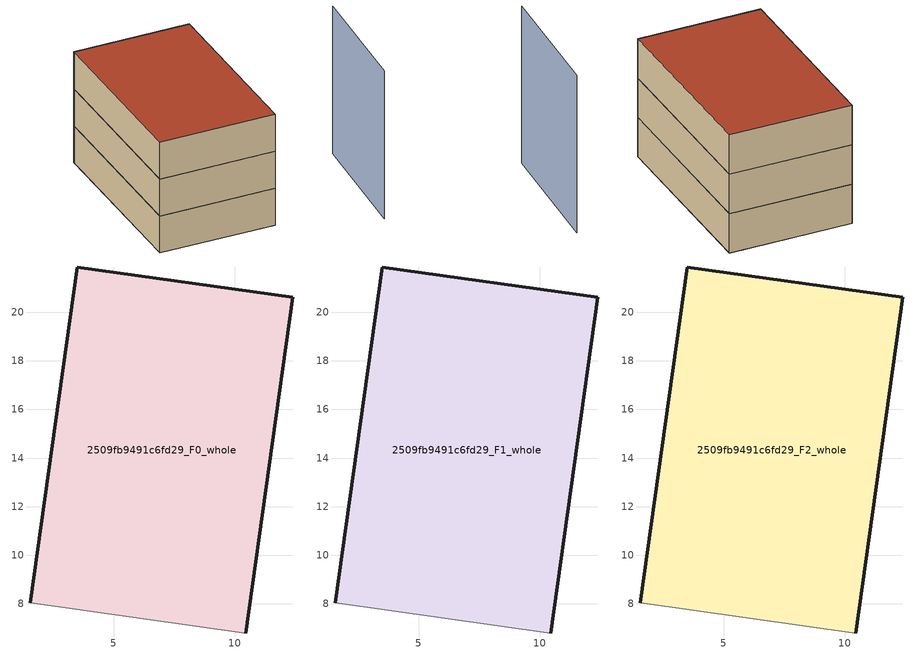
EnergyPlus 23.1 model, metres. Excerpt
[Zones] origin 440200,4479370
2509fb9491c6fd29_F0_whole
 floor ground (EU_floor_Construction): 10.45,6.8 12.39,20.62 3.51,21.87 1.57,8.04 z0
 wall outside (EU_wall_Construction): 1.57,8.04 3.51,21.87 12.39,20.62 10.45,6.8 z0:3
 wall adiabatic (EU_wall_Construction): 10.45,6.8 1.57,8.04 z0:3
2509fb9491c6fd29_F1_whole
 floor to 2509fb9491c6fd29_F0_whole (EU_floor_Construction): 10.44,6.8 12.38,20.62 3.51,21.87 1.56,8.04 z3
 wall outside (EU_wall_Construction): 1.57,8.04 3.51,21.87 12.39,20.62 10.45,6.8 z3:6
 wall adiabatic (EU_wall_Construction): 10.45,6.8 1.57,8.04 z3:6
2509fb9491c6fd29_F2_whole
 floor to 2509fb9491c6fd29_F1_whole (EU_floor_Construction): 10.44,6.8 12.38,20.62 3.51,21.87 1.56,8.04 z6
 wall outside (EU_wall_Construction): 1.57,8.04 3.51,21.87 12.39,20.62 10.45,6.8 z6:9
 wall adiabatic (EU_wall_Construction): 10.45,6.8 1.57,8.04 z6:9
 roof outside (EU_roof_Construction): 12.39,20.62 10.45,6.8 1.57,8.04 3.51,21.87 z9
shading: 17.29,3.31 19.28,12.84 z0:12
[Building]
EU S2 Campaign: North Axis=0; Terrain=City; Solar Distribution=FullExterior
[Site:Location]
Madrid: Latitude=40.5; Longitude=-3.5; Time Zone=1; Elevation=609
[SizingPeriod:WeatherFileDays]
AnnualSizingPeriod: Begin Month=1; Begin Day of Month=1; End Month=12; End Day of Month=31; Day of Week for Start Day=Monday; Use Weather File Daylight Saving Period=No; Use Weather File Rain and Snow Indicators=No
[MATERIAL]
EU_InternalMass_Material: Roughness=MediumRough; Thickness=0.1; Conductivity=1; Density=1800; Specific Heat=900; Thermal Absorptance=0.9; Solar Absorptance=0.7; Visible Absorptance=0.7
[MATERIAL:NOMASS] Roughness=MediumRough; Thermal Absorptance=0.9; Solar Absorptance=0.7; Visible Absorptance=0.7
Name | Thermal Resistance
EU_wall_NoMass | 0.609216
EU_roof_NoMass | 0.513268
EU_floor_NoMass | 0.568163
[CONSTRUCTION]
EU_wall_Construction: EU_wall_NoMass
EU_roof_Construction: EU_roof_NoMass
EU_floor_Construction: EU_floor_NoMass
EU_InternalMass_Construction: EU_InternalMass_Material
[ZONE] Type=1; Multiplier=1; Ceiling Height=autocalculate; Volume=375.264; Floor Area=autocalculate; Part of Total Floor Area=Yes
2509fb9491c6fd29_F0_whole; 2509fb9491c6fd29_F1_whole; 2509fb9491c6fd29_F2_whole
[INTERNALMASS] Construction=EU_InternalMass_Construction; Surface Area=125.088
Name | Zone or ZoneList
2509fb9491c6fd29_F0_whole_EU_InternalMass | 2509fb9491c6fd29_F0_whole
2509fb9491c6fd29_F1_whole_EU_InternalMass | 2509fb9491c6fd29_F1_whole
2509fb9491c6fd29_F2_whole_EU_InternalMass | 2509fb9491c6fd29_F2_whole
[OTHEREQUIPMENT] Fuel Type=Electricity; Design Level Calculation Method=Watts/Area; Power per Zone Floor Area=1; Fraction Latent=0; Fraction Radiant=0; Fraction Lost=0; Carbon Dioxide Generation Rate=0; EndUse Subcategory=EU_Step8_InternalGains
Name | Zone or ZoneList or Space or SpaceList | Schedule
EU_Step8_InternalGain_2509fb9491c6fd29_F0_whole_f000 | 2509fb9491c6fd29_F0_whole | EU_Step8_GainSchedule_2509fb9491c6fd29_F0_whole_f000
EU_Step8_InternalGain_2509fb9491c6fd29_F1_whole_f000 | 2509fb9491c6fd29_F1_whole | EU_Step8_GainSchedule_2509fb9491c6fd29_F1_whole_f000
EU_Step8_InternalGain_2509fb9491c6fd29_F2_whole_f000 | 2509fb9491c6fd29_F2_whole | EU_Step8_GainSchedule_2509fb9491c6fd29_F2_whole_f000
[ZONEVENTILATION:DESIGNFLOWRATE] Schedule=EU_AlwaysOn; Design Flow Rate Calculation Method=AirChanges/Hour; Air Changes per Hour=0.752966; Ventilation Type=Natural; Fan Pressure Rise=0; Fan Total Efficiency=1; Constant Term Coefficient=1; Temperature Term Coefficient=0; Velocity Term Coefficient=0; Velocity Squared Term Coefficient=0; Minimum Indoor Temperature=-100; Maximum Indoor Temperature=100; Delta Temperature=-100; Minimum Outdoor Temperature=-100; Maximum Outdoor Temperature=100; Maximum Wind Speed=40
Name | Zone or ZoneList or Space or SpaceList
EU_ConstantAir_2509fb9491c6fd29_F0_whole | 2509fb9491c6fd29_F0_whole
EU_ConstantAir_2509fb9491c6fd29_F1_whole | 2509fb9491c6fd29_F1_whole
EU_ConstantAir_2509fb9491c6fd29_F2_whole | 2509fb9491c6fd29_F2_whole
[HVACTEMPLATE:THERMOSTAT] Constant Heating Setpoint=20; Constant Cooling Setpoint=50
EU_HeatOnly_2509fb9491c6fd29_F0_whole; EU_HeatOnly_2509fb9491c6fd29_F1_whole; EU_HeatOnly_2509fb9491c6fd29_F2_whole
[HVACTEMPLATE:ZONE:IDEALLOADSAIRSYSTEM] System Availability Schedule=EU_AlwaysOn; Maximum Heating Supply Air Temperature=50; Minimum Cooling Supply Air Temperature=13; Maximum Heating Supply Air Humidity Ratio=0.0156; Minimum Cooling Supply Air Humidity Ratio=0.0077; Heating Limit=NoLimit; Cooling Limit=NoLimit; Heating Availability Schedule=EU_AlwaysOn; Cooling Availability Schedule=EU_CoolingOff; Dehumidification Control Type=ConstantSensibleHeatRatio; Cooling Sensible Heat Ratio=0.7; Dehumidification Setpoint=60; Humidification Control Type=None; Humidification Setpoint=30; Outdoor Air Method=None; Outdoor Air Flow Rate per Person=0.00944; Outdoor Air Flow Rate per Zone Floor Area=0; Outdoor Air Flow Rate per Zone=0; Demand Controlled Ventilation Type=None; Outdoor Air Economizer Type=NoEconomizer; Heat Recovery Type=None; Sensible Heat Recovery Effectiveness=0.7; Latent Heat Recovery Effectiveness=0.65
Name | Template Thermostat
2509fb9491c6fd29_F0_whole | EU_HeatOnly_2509fb9491c6fd29_F0_whole
2509fb9491c6fd29_F1_whole | EU_HeatOnly_2509fb9491c6fd29_F1_whole
2509fb9491c6fd29_F2_whole | EU_HeatOnly_2509fb9491c6fd29_F2_whole
[SIZING:ZONE] Zone Cooling Design Supply Air Temperature Input Method=SupplyAirTemperature; Zone Cooling Design Supply Air Temperature=13; Zone Heating Design Supply Air Temperature Input Method=SupplyAirTemperature; Zone Heating Design Supply Air Temperature=50; Zone Cooling Design Supply Air Humidity Ratio=0.008; Zone Heating Design Supply Air Humidity Ratio=0.008; Cooling Design Air Flow Method=DesignDay; Cooling Design Air Flow Rate=0; Cooling Minimum Air Flow per Zone Floor Area=0.000762; Cooling Minimum Air Flow=0; Cooling Minimum Air Flow Fraction=0.2; Heating Design Air Flow Method=DesignDay; Heating Design Air Flow Rate=0; Heating Maximum Air Flow per Zone Floor Area=0.002032; Heating Maximum Air Flow=0.141576; Heating Maximum Air Flow Fraction=0.3; Account for Dedicated Outdoor Air System=No; Dedicated Outdoor Air System Control Strategy=NeutralSupplyAir; Dedicated Outdoor Air Low Setpoint Temperature for Design=autosize; Dedicated Outdoor Air High Setpoint Temperature for Design=autosize; Zone Load Sizing Method=Sensible Load Only No Latent Load; Zone Latent Cooling Design Supply Air Humidity Ratio Input Method=HumidityRatioDifference; Zone Cooling Design Supply Air Humidity Ratio Difference=0.005; Zone Latent Heating Design Supply Air Humidity Ratio Input Method=HumidityRatioDifference; Zone Humidification Design Supply Air Humidity Ratio Difference=0.005
2509fb9491c6fd29_F0_whole; 2509fb9491c6fd29_F1_whole; 2509fb9491c6fd29_F2_whole
[SCHEDULE:CONSTANT]
Name | Hourly Value
EU_AlwaysOn | 1
EU_CoolingOff | 0
[SCHEDULE:FILE] Column Number=1; Rows to Skip at Top=0; Number of Hours of Data=8760; Column Separator=Comma; Interpolate to Timestep=No; Minutes per Item=60; Adjust Schedule for Daylight Savings=Yes
Name | File
EU_Step8_GainSchedule_2509fb9491c6fd29_F0_whole_f000 | ../../schedules/2509fb9491c6fd29/2509fb9491c6fd29_F0_whole_f000_gain.csv
EU_Step8_GainSchedule_2509fb9491c6fd29_F1_whole_f000 | ../../schedules/2509fb9491c6fd29/2509fb9491c6fd29_F1_whole_f000_gain.csv
EU_Step8_GainSchedule_2509fb9491c6fd29_F2_whole_f000 | ../../schedules/2509fb9491c6fd29/2509fb9491c6fd29_F2_whole_f000_gain.csv
